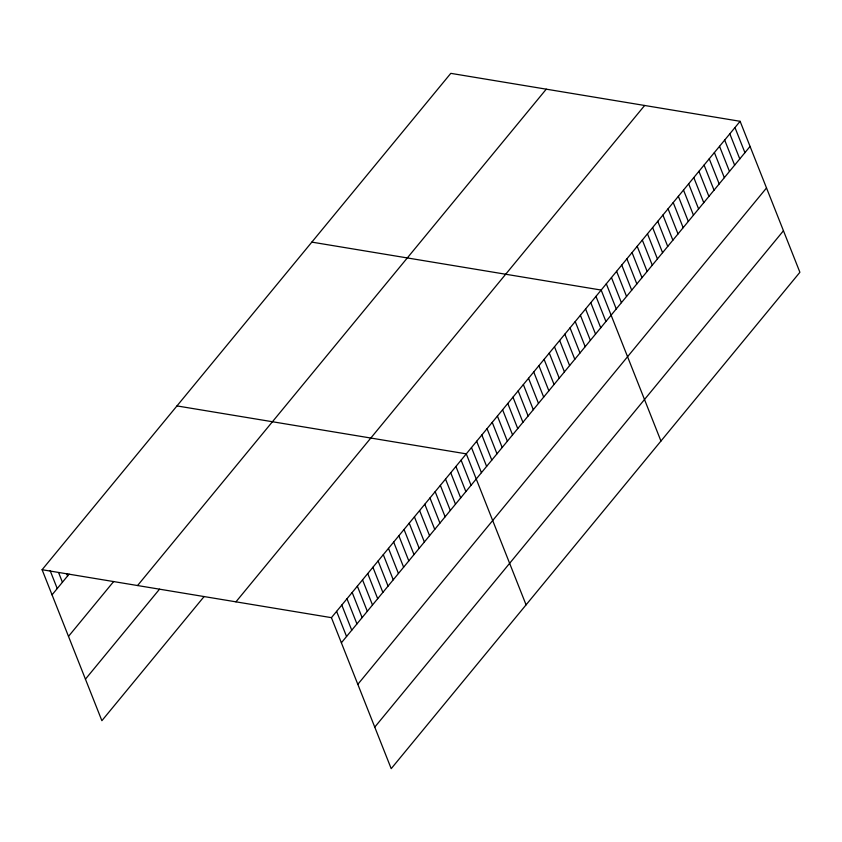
<?xml version="1.0" encoding="UTF-8"?>
<svg xmlns="http://www.w3.org/2000/svg" width="842" height="842" viewBox="0 0 842 842"><rect width="100%" height="100%" fill="white"/><g stroke="black" fill="none" stroke-linecap="round" stroke-linejoin="round"><path stroke-width="1.26" d="M42.1 569.718L450.796 73.349L740.118 121.301L799.9 272.282L391.204 768.651L331.422 617.66L42.1 569.718L101.882 720.699L204.143 596.504M52.046 594.841L69.097 574.149M68.497 636.373L113.702 581.475M137.572 585.537L546.269 89.168M85.431 679.168L159.538 589.168M235.949 601.841L644.646 105.471M331.422 617.66L740.118 121.301M341.378 642.793L750.064 146.424M357.818 684.325L766.515 187.966M374.764 727.12L783.46 230.75M311.835 242.117L601.167 290.058L660.949 441.05M176.967 405.918L466.289 453.859L526.071 604.851M734.971 127.552L744.928 152.676M729.825 133.794L739.781 158.928M724.678 140.046L734.634 165.179M719.531 146.297L729.488 171.431M714.384 152.549L724.341 177.683M709.238 158.801L719.194 183.935M704.091 165.053L714.048 190.176M698.944 171.305L708.901 196.428M693.797 177.557L703.754 202.68M688.651 183.798L698.607 208.932M683.504 190.05L693.461 215.184M678.357 196.302L688.314 221.435M673.211 202.554L683.167 227.687M668.064 208.805L678.021 233.939M662.917 215.057L672.874 240.18M657.77 221.309L667.727 246.432M652.624 227.561L662.58 252.684M647.477 233.802L657.434 258.936M642.33 240.054L652.287 265.188M637.194 246.306L647.14 271.44M632.047 252.558L641.993 277.692M626.901 258.81L636.847 283.943M621.754 265.062L631.7 290.185M616.607 271.313L626.553 296.437M611.46 277.565L621.407 302.688M606.314 283.807L616.26 308.94M595.978 296.363L605.924 321.497M590.789 302.657L600.735 327.791M585.6 308.961L595.547 334.095M580.412 315.266L590.368 340.389M575.223 321.56L585.179 346.693M570.045 327.864L579.991 352.987M564.856 334.158L574.802 359.292M559.667 340.463L569.613 365.596M554.478 346.767L564.424 371.89M549.289 353.061L559.235 378.195M544.1 359.366L554.057 384.489M538.912 365.66L548.868 390.793M533.733 371.964L543.679 397.098M528.544 378.258L538.491 403.392M523.356 384.562L533.302 409.696M518.167 390.867L528.113 415.99M512.978 397.161L522.924 422.295M507.789 403.465L517.746 428.589M502.6 409.759L512.557 434.893M497.422 416.064L507.368 441.197M492.233 422.358L502.179 447.491M487.044 428.662L496.99 453.796M481.856 434.967L491.802 460.09M476.667 441.261L486.623 466.394M471.478 447.565L481.435 472.688M461.111 460.164L471.057 485.297M455.922 466.468L465.868 491.591M450.733 472.762L460.679 497.896M445.544 479.066L455.49 504.19M440.355 485.36L450.312 510.494M435.167 491.665L445.123 516.799M429.978 497.959L439.934 523.092M424.8 504.263L434.746 529.397M419.611 510.568L429.557 535.691M414.422 516.862L424.368 541.995M409.233 523.166L419.179 548.289M404.044 529.46L414.001 554.594M398.855 535.765L408.812 560.898M393.677 542.059L403.623 567.192M388.488 548.363L398.434 573.497M383.299 554.668L393.246 579.791M378.111 560.961L388.057 586.095M372.922 567.266L382.868 592.389M367.733 573.56L377.69 598.694M362.544 579.864L372.501 604.998M357.366 586.158L367.312 611.292M352.177 592.463L362.123 617.596M346.988 598.767L356.934 623.89M341.799 605.061L351.745 630.195M336.611 611.366L346.557 636.489M66.665 573.549L67.613 575.949M58.635 572.676L62.424 582.243M50.131 570.592L57.235 588.547"/></g></svg>
